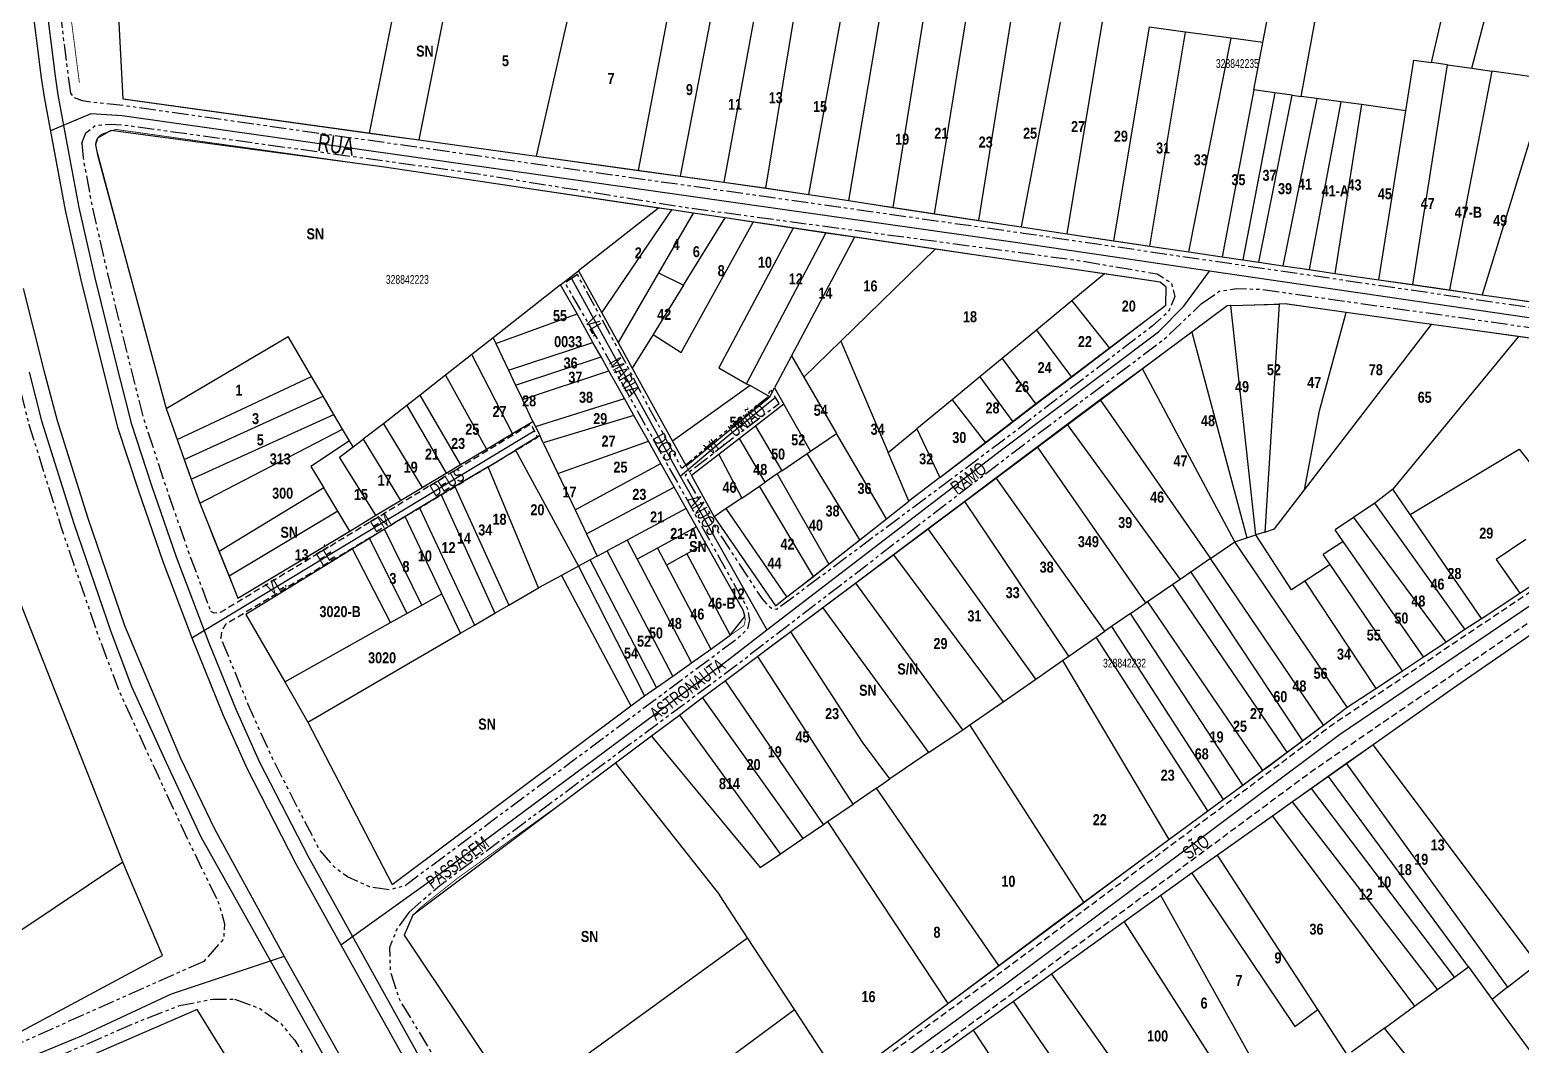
# Model space of a CAD drawing. Extents: x 204381 to 207261, y 4847713 to 4851061.
# Drawn here: x 205221.4 to 205560.9, y 4849772.9 to 4850004 of the extents above; entities that cross this region are included whole.
import ezdxf
from ezdxf.enums import TextEntityAlignment as Align

# ---------------------------------------------------------------- set-up
doc = ezdxf.new("R2010")
doc.units = 0
doc.header["$LTSCALE"] = 1.5
doc.header["$MEASUREMENT"] = 0
doc.linetypes.add('PHANTOMX2', pattern=[5, 2.5, -0.5, 0.5, -0.5, 0.5, -0.5])
doc.linetypes.add('TRACO_15', pattern=[3, 2, -1])
for name, color, linetype in [('CD-MALHA-LOTES', 40, 'CONTINUOUS'), ('CD_TXT_QUADRA', 7, 'CONTINUOUS'), ('HD-VALAS-DRENOS', 170, 'CONTINUOUS'), ('RU-QUADRAS', 210, 'CONTINUOUS'), ('SV-EIXO-ROD-ESTR', 7, 'CONTINUOUS'), ('SV-EIXO-RUA-N-PAV', 6, 'CONTINUOUS'), ('SV-EIXO-RUA-PAV', 20, 'CONTINUOUS'), ('SV-EST-MUNIC-PAV', 1, 'CONTINUOUS'), ('SV-RUA-NAO-PAV-S-GUIA-C-GUIA', 7, 'PHANTOMX2'), ('SV-RUA-PAVIM-S-GUIA-C-GUIA', 7, 'CONTINUOUS'), ('SV-TXT-RUA-N-PAV-S-GUIA-C-GUIA', 7, 'CONTINUOUS'), ('SV-TXT-RUA-PAV-S-GUIA-C-GUIA', 7, 'CONTINUOUS'), ('Th_NmrPort', 7, 'CONTINUOUS')]:
    doc.layers.add(name, color=color, linetype=linetype)
doc.styles.add('ARIAL', font='ARIAL.TTF')
doc.styles.get("Standard").update_dxf_attribs({"font": 'swisscbo.ttf'})

msp = doc.modelspace()

# ---------------------------------------------------------------- linework, layer by layer
at = {"layer": 'CD-MALHA-LOTES', "linetype": 'Continuous'}
for points in [[(205502.15, 4850001.18), (205508.79, 4850036.04)], [(205510.84, 4849988.89), (205519.23, 4850034.3)], [(205540.54, 4849996.6), (205548.15, 4850029.47)], [(205549.74, 4849995.29), (205558.79, 4850029.99)], [(205240.85, 4850020.18), (205242.54, 4849988.34)], [(205306.63, 4850020.27), (205298.66, 4849980.55)], [(205317.9, 4850018.83), (205309.91, 4849978.99)], [(205336.74, 4849975.27), (205345.86, 4850015.27)], [(205398.73, 4849966.54), (205407.64, 4850015.25)], [(205359.99, 4849972.05), (205367.97, 4850013.92)], [(205377.4, 4850012.06), (205369.42, 4849970.74)], [(205407.85, 4849965.16), (205416.1, 4850014.05)], [(205425.76, 4850012.68), (205417.89, 4849963.63)], [(205427.38, 4849962.19), (205435.32, 4850011.33)], [(205386.88, 4850010.18), (205379.36, 4849969.36)], [(205388.98, 4849968.02), (205395.64, 4850008.45)], [(205445.38, 4850010.2), (205437.37, 4849960.67)], [(205456.42, 4850008.13), (205447.08, 4849959.2)], [(205457.54, 4849957.61), (205465.7, 4850006.38)], [(205476.27, 4850004.63), (205468.14, 4849955.99)], [(205484.55, 4850003.52), (205476.27, 4850004.63)], [(205476.4, 4849954.78), (205484.55, 4850003.52)], [(205494.92, 4850002.14), (205484.55, 4850003.52)], [(205485.25, 4849953.47), (205494.92, 4850002.14)], [(205502.15, 4850001.18), (205494.92, 4850002.14)], [(205500.09, 4849990.36), (205502.15, 4850001.18)], [(205534.68, 4849985.63), (205536.53, 4849997.17)], [(205536.24, 4849946.04), (205544.15, 4849996.08)], [(205536.53, 4849997.17), (205540.54, 4849996.6)], [(205544.15, 4849996.08), (205540.54, 4849996.6)], [(205544.15, 4849996.08), (205549.74, 4849995.29)], [(205554.29, 4849994.64), (205544.6, 4849944.83)], [(205549.74, 4849995.29), (205554.29, 4849994.64)], [(205567.16, 4849992.81), (205554.29, 4849994.64)], [(205567.16, 4849992.81), (205552.06, 4849943.75)], [(205242.54, 4849988.34), (205298.66, 4849980.55)], [(205500.09, 4849990.36), (205492.85, 4849952.35)], [(205504.82, 4849989.71), (205497.56, 4849951.66)], [(205504.82, 4849989.71), (205500.09, 4849990.36)], [(205501.2, 4849951.12), (205508.79, 4849989.17)], [(205508.79, 4849989.17), (205504.82, 4849989.71)], [(205514.4, 4849988.4), (205506.64, 4849950.32)], [(205508.79, 4849989.17), (205510.84, 4849988.89)], [(205514.4, 4849988.4), (205510.84, 4849988.89)], [(205519.9, 4849987.65), (205512.65, 4849949.45)], [(205519.9, 4849987.65), (205514.4, 4849988.4)], [(205524.57, 4849987.01), (205519.9, 4849987.65)], [(205524.57, 4849987.01), (205518.49, 4849948.6)], [(205534.68, 4849985.63), (205524.57, 4849987.01)], [(205528.52, 4849947.15), (205534.68, 4849985.63)], [(205298.66, 4849980.55), (205309.91, 4849978.99)], [(205309.91, 4849978.99), (205336.74, 4849975.27)], [(205336.74, 4849975.27), (205359.99, 4849972.05)], [(205359.99, 4849972.05), (205369.42, 4849970.74)], [(205369.42, 4849970.74), (205379.36, 4849969.36)], [(205379.36, 4849969.36), (205388.98, 4849968.02)], [(205388.98, 4849968.02), (205398.73, 4849966.54)], [(205364.52, 4849963.48), (205346.33, 4849949.2)], [(205367.55, 4849963.03), (205364.52, 4849963.48)], [(205398.73, 4849966.54), (205407.85, 4849965.16)], [(205407.85, 4849965.16), (205417.89, 4849963.63)], [(205417.89, 4849963.63), (205427.38, 4849962.19)], [(205351.6, 4849939.64), (205367.55, 4849963.03)], [(205372.41, 4849962.3), (205364.54, 4849948.75)], [(205372.41, 4849962.3), (205367.55, 4849963.03)], [(205369.66, 4849930.55), (205386.04, 4849960.26)], [(205370.19, 4849945.89), (205379.66, 4849961.22)], [(205379.66, 4849961.22), (205372.41, 4849962.3)], [(205386.04, 4849960.26), (205379.66, 4849961.22)], [(205395.18, 4849958.9), (205386.04, 4849960.26)], [(205427.38, 4849962.19), (205437.37, 4849960.67)], [(205437.37, 4849960.67), (205447.08, 4849959.2)], [(205395.18, 4849958.9), (205378.27, 4849927.11)], [(205384.58, 4849923.49), (205402.64, 4849957.78)], [(205409.16, 4849956.83), (205394.8, 4849929.81)], [(205409.16, 4849956.83), (205402.64, 4849957.78)], [(205427.52, 4849954.13), (205409.16, 4849956.83)], [(205447.08, 4849959.2), (205457.54, 4849957.61)], [(205457.54, 4849957.61), (205468.14, 4849955.99)], [(205427.52, 4849954.13), (205406.03, 4849933.18)], [(205466.08, 4849948.47), (205427.52, 4849954.13)], [(205468.14, 4849955.99), (205468.63, 4849955.92)], [(205468.63, 4849955.92), (205476.4, 4849954.78)], [(205476.4, 4849954.78), (205485.25, 4849953.47)], [(205485.25, 4849953.47), (205492.85, 4849952.35)], [(205492.85, 4849952.35), (205497.56, 4849951.66)], [(205497.56, 4849951.66), (205501.2, 4849951.12)], [(205501.2, 4849951.12), (205506.64, 4849950.32)], [(205342.24, 4849945.99), (205346.33, 4849949.2)], [(205346.33, 4849949.2), (205351.6, 4849939.64)], [(205364.54, 4849948.75), (205355.33, 4849932.89)], [(205364.54, 4849948.75), (205370.19, 4849945.89)], [(205466.08, 4849948.47), (205458.65, 4849942.33)], [(205478.72, 4849946.61), (205466.08, 4849948.47)], [(205512.65, 4849949.45), (205518.49, 4849948.6)], [(205518.49, 4849948.6), (205528.52, 4849947.15)], [(205528.52, 4849947.15), (205536.24, 4849946.04)], [(205342.24, 4849945.99), (205326.87, 4849933.93)], [(205345.96, 4849939.36), (205342.24, 4849945.99)], [(205370.19, 4849945.89), (205363.29, 4849934.72)], [(205536.24, 4849946.04), (205544.6, 4849944.83)], [(205544.6, 4849944.83), (205552.06, 4849943.75)], [(205552.06, 4849943.75), (205564.01, 4849942.02)], [(205351.6, 4849939.64), (205355.33, 4849932.89)], [(205458.65, 4849942.33), (205450.62, 4849935.7)], [(205458.65, 4849942.33), (205467.21, 4849931.6)], [(205494.85, 4849941.25), (205505.81, 4849941.61)], [(205500.54, 4849889.07), (205494.85, 4849941.25)], [(205505.81, 4849941.61), (205502.56, 4849889.71)], [(205515, 4849917.31), (205521.07, 4849939.71)], [(205540.49, 4849936.99), (205521.07, 4849939.71)], [(205327.5, 4849932.61), (205345.96, 4849939.36)], [(205349.59, 4849932.89), (205345.96, 4849939.36)], [(205511.6, 4849899.32), (205540.49, 4849936.99)], [(205560.34, 4849934.21), (205540.49, 4849936.99)], [(205252.39, 4849917.83), (205280.2, 4849934.21)], [(205285.53, 4849925.14), (205280.2, 4849934.21)], [(205326.87, 4849933.93), (205322.03, 4849930.13)], [(205326.87, 4849933.93), (205327.5, 4849932.61)], [(205330.39, 4849926.54), (205349.59, 4849932.89)], [(205351.44, 4849929.6), (205349.59, 4849932.89)], [(205355.33, 4849932.89), (205358.55, 4849927.04)], [(205363.29, 4849934.72), (205358.55, 4849927.04)], [(205363.29, 4849934.72), (205369.66, 4849930.55)], [(205406.03, 4849933.18), (205397.62, 4849924.97)], [(205406.03, 4849933.18), (205416.83, 4849907.79)], [(205450.62, 4849935.7), (205442.78, 4849929.22)], [(205450.62, 4849935.7), (205458.52, 4849924.97)], [(205485.93, 4849935.21), (205474.71, 4849926.89)], [(205485.93, 4849935.21), (205498.48, 4849888.42)], [(205560.34, 4849934.21), (205531.76, 4849899.51)], [(205595.29, 4849929.31), (205560.34, 4849934.21)], [(205322.03, 4849930.13), (205316, 4849925.4)], [(205331.27, 4849912.12), (205322.03, 4849930.13)], [(205327.5, 4849932.61), (205330.39, 4849926.54)], [(205331.99, 4849923.17), (205351.44, 4849929.6)], [(205353.23, 4849926.4), (205351.44, 4849929.6)], [(205394.8, 4849929.81), (205390.93, 4849922.54)], [(205394.8, 4849929.81), (205397.62, 4849924.97)], [(205458.52, 4849924.97), (205467.21, 4849931.6)], [(205330.39, 4849926.54), (205331.99, 4849923.17)], [(205333.56, 4849919.89), (205353.23, 4849926.4)], [(205356.75, 4849920.13), (205353.23, 4849926.4)], [(205358.55, 4849927.04), (205367.73, 4849910.41)], [(205378.27, 4849927.11), (205384.58, 4849923.49)], [(205442.78, 4849929.22), (205437.68, 4849925.01)], [(205442.78, 4849929.22), (205450.45, 4849918.82)], [(205474.71, 4849926.89), (205465.12, 4849919.78)], [(205495.75, 4849887.49), (205474.71, 4849926.89)], [(205254.92, 4849910.75), (205285.53, 4849925.14)], [(205288.18, 4849920.64), (205285.53, 4849925.14)], [(205316, 4849925.4), (205310.22, 4849920.86)], [(205316, 4849925.4), (205325.39, 4849908.61)], [(205331.99, 4849923.17), (205333.56, 4849919.89)], [(205385.36, 4849923.05), (205367.73, 4849910.41)], [(205384.58, 4849923.49), (205385.36, 4849923.05)], [(205389.84, 4849920.48), (205385.36, 4849923.05)], [(205397.62, 4849924.97), (205405.08, 4849912.15)], [(205437.68, 4849925.01), (205431.36, 4849919.79)], [(205437.68, 4849925.01), (205445.19, 4849914.81)], [(205450.45, 4849918.82), (205458.52, 4849924.97)], [(205256.55, 4849906.21), (205288.18, 4849920.64)], [(205290.62, 4849916.48), (205288.18, 4849920.64)], [(205310.22, 4849920.86), (205307.2, 4849918.49)], [(205319.45, 4849905.06), (205310.22, 4849920.86)], [(205335.93, 4849914.91), (205333.56, 4849919.89)], [(205336.5, 4849913.72), (205356.75, 4849920.13)], [(205358.92, 4849916.25), (205356.75, 4849920.13)], [(205370.84, 4849904.77), (205389.84, 4849920.48)], [(205389.84, 4849920.48), (205390.93, 4849922.54)], [(205390.93, 4849922.54), (205393.06, 4849918.81)], [(205431.36, 4849919.79), (205423.37, 4849913.19)], [(205431.36, 4849919.79), (205438.95, 4849910.05)], [(205465.12, 4849919.78), (205457.59, 4849914.18)], [(205465.12, 4849919.78), (205490.22, 4849883.69)], [(205252.39, 4849917.83), (205254.92, 4849910.75)], [(205258.14, 4849901.76), (205290.62, 4849916.48)], [(205292.58, 4849913.15), (205290.62, 4849916.48)], [(205307.2, 4849918.49), (205316.19, 4849903.1)], [(205358.92, 4849916.25), (205338.24, 4849910.06)], [(205362.22, 4849910.38), (205358.92, 4849916.25)], [(205393.06, 4849918.81), (205386.59, 4849913.82)], [(205399.16, 4849908.12), (205393.06, 4849918.81)], [(205445.19, 4849914.81), (205450.45, 4849918.82)], [(205511.6, 4849899.32), (205515, 4849917.31)], [(205260.11, 4849896.26), (205292.58, 4849913.15)], [(205294.14, 4849910.51), (205292.58, 4849913.15)], [(205301.89, 4849914.36), (205297.27, 4849910.85)], [(205301.89, 4849914.36), (205310.71, 4849899.83)], [(205331.27, 4849912.12), (205335.93, 4849914.91)], [(205335.93, 4849914.91), (205336.5, 4849913.72)], [(205336.5, 4849913.72), (205337.48, 4849911.66)], [(205386.59, 4849913.82), (205382.98, 4849911.04)], [(205386.59, 4849913.82), (205392.62, 4849903.67)], [(205416.83, 4849907.79), (205423.37, 4849913.19)], [(205423.37, 4849913.19), (205428.54, 4849902.1)], [(205438.95, 4849910.05), (205445.19, 4849914.81)], [(205457.59, 4849914.18), (205483.29, 4849878.93)], [(205254.92, 4849910.75), (205256.55, 4849906.21)], [(205294.14, 4849910.51), (205285.39, 4849904.62)], [(205291.88, 4849906.75), (205294.96, 4849909.1)], [(205294.96, 4849909.1), (205294.14, 4849910.51)], [(205294.96, 4849909.1), (205297.27, 4849910.85)], [(205297.27, 4849910.85), (205305.76, 4849896.86)], [(205325.39, 4849908.61), (205331.27, 4849912.12)], [(205337.48, 4849911.66), (205331.98, 4849908.35)], [(205338.24, 4849910.06), (205337.48, 4849911.66)], [(205338.24, 4849910.06), (205341.6, 4849903.02)], [(205341.6, 4849903.02), (205362.22, 4849910.38)], [(205365.05, 4849905.32), (205362.22, 4849910.38)], [(205367.73, 4849910.41), (205370.84, 4849904.77)], [(205382.98, 4849911.04), (205378.24, 4849907.38)], [(205388.78, 4849901.07), (205382.98, 4849911.04)], [(205399.16, 4849908.12), (205405.08, 4849912.15)], [(205416.4, 4849892.72), (205405.08, 4849912.15)], [(205428.54, 4849902.1), (205438.95, 4849910.05)], [(205450.79, 4849909.09), (205441.43, 4849902.07)], [(205475.48, 4849873.57), (205450.79, 4849909.09)], [(205256.55, 4849906.21), (205258.14, 4849901.76)], [(205300.17, 4849893.52), (205291.88, 4849906.75)], [(205319.45, 4849905.06), (205325.39, 4849908.61)], [(205325.71, 4849904.59), (205331.98, 4849908.35)], [(205331.98, 4849908.35), (205346.33, 4849881.94)], [(205378.24, 4849907.38), (205372.03, 4849902.6)], [(205378.24, 4849907.38), (205383.48, 4849897.46)], [(205392.62, 4849903.67), (205398.33, 4849907.56)], [(205398.33, 4849907.56), (205399.16, 4849908.12)], [(205410.36, 4849887.97), (205398.33, 4849907.56)], [(205421.53, 4849896.76), (205416.83, 4849907.79)], [(205535.68, 4849893.73), (205560.46, 4849908.61)], [(205560.46, 4849908.61), (205571.62, 4849894.45)], [(205285.39, 4849904.62), (205288.31, 4849899.76)], [(205310.71, 4849899.83), (205316.19, 4849903.1)], [(205316.19, 4849903.1), (205319.45, 4849905.06)], [(205325.71, 4849904.59), (205318.17, 4849900.07)], [(205337.2, 4849877.03), (205325.71, 4849904.59)], [(205341.6, 4849903.02), (205345.54, 4849894.75)], [(205345.54, 4849894.75), (205365.05, 4849905.32)], [(205368.09, 4849899.9), (205365.05, 4849905.32)], [(205372.03, 4849902.6), (205377.22, 4849893.2)], [(205391.56, 4849902.95), (205388.78, 4849901.07)], [(205392.62, 4849903.67), (205391.56, 4849902.95)], [(205391.56, 4849902.95), (205403.27, 4849882.39)], [(205258.14, 4849901.76), (205260.11, 4849896.26)], [(205288.31, 4849899.76), (205264.47, 4849885.31)], [(205291.49, 4849894.45), (205288.31, 4849899.76)], [(205305.76, 4849896.86), (205310.71, 4849899.83)], [(205318.17, 4849900.07), (205315.02, 4849898.17)], [(205318.17, 4849900.07), (205330.46, 4849873.1)], [(205348.15, 4849889.27), (205368.09, 4849899.9)], [(205370.79, 4849895.09), (205368.09, 4849899.9)], [(205383.48, 4849897.46), (205387.49, 4849900.19)], [(205387.49, 4849900.19), (205388.78, 4849901.07)], [(205399.83, 4849879.63), (205387.49, 4849900.19)], [(205428.54, 4849902.1), (205421.53, 4849896.76)], [(205441.43, 4849902.07), (205434.25, 4849896.69)], [(205466.14, 4849867.15), (205441.43, 4849902.07)], [(205504.78, 4849890.42), (205511.6, 4849899.32)], [(205531.76, 4849899.51), (205527.59, 4849896.32)], [(205535.68, 4849893.73), (205531.76, 4849899.51)], [(205260.11, 4849896.26), (205264.47, 4849885.31)], [(205300.17, 4849893.52), (205305.76, 4849896.86)], [(205315.02, 4849898.17), (205310.06, 4849895.2)], [(205315.02, 4849898.17), (205327.28, 4849871.24)], [(205383.48, 4849897.46), (205379.96, 4849895.06)], [(205416.4, 4849892.72), (205421.53, 4849896.76)], [(205434.25, 4849896.69), (205425.89, 4849890.42)], [(205457.97, 4849861.49), (205434.25, 4849896.69)], [(205527.59, 4849896.32), (205522.77, 4849893.05)], [(205548.15, 4849867.57), (205527.59, 4849896.32)], [(205291.49, 4849894.45), (205266.73, 4849879.64)], [(205294.2, 4849889.94), (205291.49, 4849894.45)], [(205294.2, 4849889.94), (205300.17, 4849893.52)], [(205310.06, 4849895.2), (205306.86, 4849893.28)], [(205315.2, 4849875.66), (205306.86, 4849893.28)], [(205310.06, 4849895.2), (205322.63, 4849868.53)], [(205345.54, 4849894.75), (205348.15, 4849889.27)], [(205370.79, 4849895.09), (205357.35, 4849887.86)], [(205373.14, 4849890.91), (205370.79, 4849895.09)], [(205379.96, 4849895.06), (205377.22, 4849893.2)], [(205377.22, 4849893.2), (205391.18, 4849872.95)], [(205393.74, 4849874.94), (205379.96, 4849895.06)], [(205410.36, 4849887.97), (205416.4, 4849892.72)], [(205522.77, 4849893.05), (205518.56, 4849890.19)], [(205522.77, 4849893.05), (205543.78, 4849864.68)], [(205551.9, 4849870.05), (205535.68, 4849893.73)], [(205302.12, 4849890.39), (205298.69, 4849888.28)], [(205310.63, 4849873.1), (205302.12, 4849890.39)], [(205348.15, 4849889.27), (205350.56, 4849884.21)], [(205373.14, 4849890.91), (205364.3, 4849886.07)], [(205375.25, 4849887.15), (205373.14, 4849890.91)], [(205425.89, 4849890.42), (205418.01, 4849884.51)], [(205450.43, 4849856.25), (205425.89, 4849890.42)], [(205498.48, 4849888.42), (205500.54, 4849889.07)], [(205502.56, 4849889.71), (205500.54, 4849889.07)], [(205508.66, 4849876.56), (205500.54, 4849889.07)], [(205502.56, 4849889.71), (205504.78, 4849890.42)], [(205520.41, 4849887.54), (205518.56, 4849890.19)], [(205264.47, 4849885.31), (205266.73, 4849879.64)], [(205294.82, 4849885.89), (205270.57, 4849870.96)], [(205298.69, 4849888.28), (205294.82, 4849885.89)], [(205303.51, 4849869.11), (205294.82, 4849885.89)], [(205298.69, 4849888.28), (205307.21, 4849871.19)], [(205350.56, 4849884.21), (205352.81, 4849885.42)], [(205357.35, 4849887.86), (205352.81, 4849885.42)], [(205367.75, 4849856.91), (205352.81, 4849885.42)], [(205357.35, 4849887.86), (205359.63, 4849883.51)], [(205364.3, 4849886.07), (205359.63, 4849883.51)], [(205364.3, 4849886.07), (205366.33, 4849882.2)], [(205375.25, 4849887.15), (205370.99, 4849884.79)], [(205403.27, 4849882.39), (205410.36, 4849887.97)], [(205490.22, 4849883.69), (205495.75, 4849887.49)], [(205495.75, 4849887.49), (205498.48, 4849888.42)], [(205521.33, 4849849.82), (205495.75, 4849887.49)], [(205520.41, 4849887.54), (205515.89, 4849884.57)], [(205538.74, 4849861.34), (205520.41, 4849887.54)], [(205346.33, 4849881.94), (205342.41, 4849879.83)], [(205348.99, 4849883.37), (205346.33, 4849881.94)], [(205346.33, 4849881.94), (205361.36, 4849852.39)], [(205350.56, 4849884.21), (205348.99, 4849883.37)], [(205364.06, 4849854.3), (205348.99, 4849883.37)], [(205359.63, 4849883.51), (205372, 4849859.92)], [(205370.99, 4849884.79), (205366.33, 4849882.2)], [(205366.33, 4849882.2), (205376.4, 4849863.04)], [(205370.99, 4849884.79), (205380.87, 4849866.21)], [(205399.83, 4849879.63), (205403.27, 4849882.39)], [(205418.01, 4849884.51), (205409.42, 4849878.07)], [(205418.01, 4849884.51), (205443, 4849851.08)], [(205490.22, 4849883.69), (205485.72, 4849880.6)], [(205515.91, 4849845.77), (205490.22, 4849883.69)], [(205517.44, 4849882.3), (205511.67, 4849878.53)], [(205517.44, 4849882.3), (205515.89, 4849884.57)], [(205533.91, 4849858.15), (205517.44, 4849882.3)], [(205342.41, 4849879.83), (205337.2, 4849877.03)], [(205342.41, 4849879.83), (205358.23, 4849850.17)], [(205393.74, 4849874.94), (205399.83, 4849879.63)], [(205483.29, 4849878.93), (205481.62, 4849877.79)], [(205485.72, 4849880.6), (205483.29, 4849878.93)], [(205485.72, 4849880.6), (205511.16, 4849842.21)], [(205511.67, 4849878.53), (205508.66, 4849876.56)], [(205511.67, 4849878.53), (205527.83, 4849854.12)], [(205560.63, 4849875.83), (205567.61, 4849880.44)], [(205310.63, 4849873.1), (205315.2, 4849875.66)], [(205319.45, 4849866.68), (205315.2, 4849875.66)], [(205330.46, 4849873.1), (205337.2, 4849877.03)], [(205409.42, 4849878.07), (205401.97, 4849872.48)], [(205433.79, 4849844.72), (205409.42, 4849878.07)], [(205481.62, 4849877.79), (205475.85, 4849873.82)], [(205507.69, 4849839.61), (205481.62, 4849877.79)], [(205552.26, 4849870.29), (205560.63, 4849875.83)], [(205307.21, 4849871.19), (205310.63, 4849873.1)], [(205327.28, 4849871.24), (205330.46, 4849873.1)], [(205391.18, 4849872.95), (205393.74, 4849874.94)], [(205401.97, 4849872.48), (205394.67, 4849867)], [(205401.97, 4849872.48), (205426.02, 4849839.49)], [(205471.98, 4849871.17), (205475.48, 4849873.57)], [(205475.85, 4849873.82), (205475.48, 4849873.57)], [(205475.85, 4849873.82), (205502.06, 4849835.41)], [(205270.57, 4849870.96), (205279.4, 4849855.62)], [(205279.4, 4849855.62), (205303.51, 4849869.11)], [(205303.51, 4849869.11), (205307.21, 4849871.19)], [(205319.45, 4849866.68), (205322.63, 4849868.53)], [(205322.63, 4849868.53), (205327.28, 4849871.24)], [(205471.98, 4849871.17), (205467.67, 4849868.21)], [(205497.55, 4849832.08), (205471.98, 4849871.17)], [(205548.15, 4849867.57), (205551.9, 4849870.05)], [(205551.9, 4849870.05), (205552.26, 4849870.29)], [(205284.7, 4849846.41), (205319.45, 4849866.68)], [(205376.4, 4849863.04), (205380.87, 4849866.21)], [(205411, 4849841.91), (205394.67, 4849867)], [(205457.97, 4849861.49), (205464.19, 4849865.82)], [(205464.19, 4849865.82), (205466.14, 4849867.15)], [(205489.59, 4849826.22), (205464.19, 4849865.82)], [(205467.67, 4849868.21), (205466.14, 4849867.15)], [(205467.67, 4849868.21), (205493.11, 4849828.81)], [(205543.78, 4849864.68), (205548.15, 4849867.57)], [(205372, 4849859.92), (205376.4, 4849863.04)], [(205456.49, 4849860.47), (205457.97, 4849861.49)], [(205538.74, 4849861.34), (205543.78, 4849864.68)], [(205367.75, 4849856.91), (205372, 4849859.92)], [(205387.12, 4849861.35), (205379.79, 4849855.86)], [(205408.81, 4849827.77), (205387.12, 4849861.35)], [(205450.43, 4849856.25), (205456.49, 4849860.47)], [(205456.49, 4849860.47), (205480.75, 4849819.7)], [(205527.83, 4849854.12), (205533.91, 4849858.15)], [(205533.91, 4849858.15), (205538.74, 4849861.34)], [(205279.4, 4849855.62), (205284.7, 4849846.41)], [(205364.06, 4849854.3), (205367.75, 4849856.91)], [(205379.79, 4849855.86), (205374.56, 4849851.95)], [(205402.07, 4849823.17), (205379.79, 4849855.86)], [(205443, 4849851.08), (205450.43, 4849856.25)], [(205358.23, 4849850.17), (205361.36, 4849852.39)], [(205361.36, 4849852.39), (205364.06, 4849854.3)], [(205374.56, 4849851.95), (205369.36, 4849848.06)], [(205374.56, 4849851.95), (205397.41, 4849819.98)], [(205521.33, 4849849.82), (205527.83, 4849854.12)], [(205303.85, 4849809.51), (205358.23, 4849850.17)], [(205369.36, 4849848.06), (205362.93, 4849843.25)], [(205392.27, 4849816.46), (205369.36, 4849848.06)], [(205435.42, 4849845.82), (205443, 4849851.08)], [(205515.91, 4849845.77), (205521.33, 4849849.82)], [(205284.7, 4849846.41), (205303.85, 4849809.51)], [(205426.02, 4849839.49), (205433.79, 4849844.72)], [(205433.79, 4849844.72), (205435.42, 4849845.82)], [(205461.4, 4849805.45), (205435.42, 4849845.82)], [(205511.16, 4849842.21), (205515.91, 4849845.77)], [(205362.93, 4849843.25), (205354.73, 4849837.12)], [(205362.93, 4849843.25), (205387.69, 4849813.33)], [(205417.19, 4849833.5), (205411, 4849841.91)], [(205507.69, 4849839.61), (205511.16, 4849842.21)], [(205527.23, 4849841.25), (205521.15, 4849836.95)], [(205564.67, 4849791.43), (205527.23, 4849841.25)], [(205426.02, 4849839.49), (205417.19, 4849833.5)], [(205503.26, 4849836.29), (205507.69, 4849839.61)], [(205354.73, 4849837.12), (205378.43, 4849807.09)], [(205497.55, 4849832.08), (205502.06, 4849835.41)], [(205502.06, 4849835.41), (205503.26, 4849836.29)], [(205521.15, 4849836.95), (205517.05, 4849834.05)], [(205521.15, 4849836.95), (205557.85, 4849786.07)], [(205414.13, 4849831.42), (205408.81, 4849827.77)], [(205414.13, 4849831.42), (205417.19, 4849833.5)], [(205442.04, 4849791.06), (205414.13, 4849831.42)], [(205493.11, 4849828.81), (205497.55, 4849832.08)], [(205513.18, 4849831.31), (205508.89, 4849828.27)], [(205517.05, 4849834.05), (205513.18, 4849831.31)], [(205545.77, 4849788.41), (205513.18, 4849831.31)], [(205548.92, 4849790.71), (205517.05, 4849834.05)], [(205403.02, 4849823.82), (205408.81, 4849827.77)], [(205489.59, 4849826.22), (205493.11, 4849828.81)], [(205508.89, 4849828.27), (205504.3, 4849825.03)], [(205541.88, 4849785.58), (205508.89, 4849828.27)], [(205480.75, 4849819.7), (205489.59, 4849826.22)], [(205504.3, 4849825.03), (205491.82, 4849816.19)], [(205504.3, 4849825.03), (205536.65, 4849781.76)], [(205397.41, 4849819.98), (205402.07, 4849823.17)], [(205402.07, 4849823.17), (205403.02, 4849823.82)], [(205403.02, 4849823.82), (205430.42, 4849782.39)], [(205392.27, 4849816.46), (205397.41, 4849819.98)], [(205461.4, 4849805.45), (205480.75, 4849819.7)], [(205387.69, 4849813.33), (205392.27, 4849816.46)], [(205491.82, 4849816.19), (205485.97, 4849812.06)], [(205514.68, 4849781.01), (205491.82, 4849816.19)], [(205485.97, 4849812.06), (205509.42, 4849777.17)], [(205384.79, 4849797.35), (205378.43, 4849807.09)], [(205478.89, 4849806.98), (205470.52, 4849800.97)], [(205506.92, 4849756.68), (205478.89, 4849806.98)], [(205470.52, 4849800.97), (205453.97, 4849789.08)], [(205470.52, 4849800.97), (205501.48, 4849752.58)], [(205306.59, 4849797.93), (205332.42, 4849759.35)], [(205332.42, 4849759.35), (205384.79, 4849797.35)], [(205395.46, 4849781.01), (205384.79, 4849797.35)], [(205430.42, 4849782.39), (205442.04, 4849791.06)], [(205545.77, 4849788.41), (205548.92, 4849790.71)], [(205548.92, 4849790.71), (205554.35, 4849783.32)], [(205557.85, 4849786.07), (205564.67, 4849791.43)], [(205453.97, 4849789.08), (205445.36, 4849782.88)], [(205453.97, 4849789.08), (205488.58, 4849740.13)], [(205541.88, 4849785.58), (205545.77, 4849788.41)], [(205536.65, 4849781.76), (205541.88, 4849785.58)], [(205557.85, 4849786.07), (205554.35, 4849783.32)], [(205343.6, 4849742.64), (205395.46, 4849781.01)], [(205406.31, 4849764.39), (205395.46, 4849781.01)], [(205406.31, 4849764.39), (205430.42, 4849782.39)], [(205445.36, 4849782.88), (205436.21, 4849776.31)], [(205480.01, 4849732.16), (205445.36, 4849782.88)], [(205509.42, 4849777.17), (205514.68, 4849781.01)], [(205521.41, 4849770.66), (205514.68, 4849781.01)], [(205529.83, 4849776.8), (205536.65, 4849781.76)], [(205554.35, 4849783.32), (205589.65, 4849735.25)], [(205529.83, 4849776.8), (205522.32, 4849771.32)], [(205572.97, 4849722.77), (205529.83, 4849776.8)], [(205436.21, 4849776.31), (205428.32, 4849770.64)], [(205470.24, 4849724.73), (205436.21, 4849776.31)]]:
    msp.add_lwpolyline(points, dxfattribs=at)
at = {"layer": 'CD-MALHA-LOTES', "linetype": 'Continuous', "flags": 128}
for points in [[(205364.52, 4849963.48), (205302.09, 4849972.81), (205239.78, 4849981.14), (205236.78, 4849979.4), (205236.32, 4849977.89), (205236.78, 4849975.57), (205252.39, 4849917.83)], [(205402.64, 4849957.78), (205402.19, 4849957.85), (205395.18, 4849958.9)], [(205506.64, 4849950.32), (205507.25, 4849950.23), (205512.65, 4849949.45)], [(205467.21, 4849931.6), (205480, 4849941.36), (205480.08, 4849945.44), (205478.72, 4849946.61)], [(205494.85, 4849941.25), (205494.02, 4849941.22), (205485.93, 4849935.21)], [(205521.07, 4849939.71), (205507.19, 4849941.66), (205505.81, 4849941.61)], [(205307.2, 4849918.49), (205303.66, 4849915.71), (205301.89, 4849914.36)], [(205457.59, 4849914.18), (205456.68, 4849913.51), (205450.79, 4849909.09)], [(205306.86, 4849893.28), (205304.55, 4849891.89), (205302.12, 4849890.39)], [(205266.73, 4849879.64), (205268.7, 4849874.69), (205294.2, 4849889.94)], [(205380.87, 4849866.21), (205384.21, 4849870.51), (205383.87, 4849871.78), (205375.25, 4849887.15)], [(205562, 4849888), (205555.28, 4849883.49), (205560.63, 4849875.83)], [(205570.77, 4849871.52), (205546.27, 4849854.72), (205527.23, 4849841.25)], [(205394.67, 4849867), (205390.28, 4849863.71), (205387.12, 4849861.35)], [(205354.73, 4849837.12), (205344.77, 4849829.67), (205308.57, 4849802.47), (205306.59, 4849797.93)], [(205485.97, 4849812.06), (205484.93, 4849811.32), (205478.89, 4849806.98)], [(205442.04, 4849791.06), (205454.48, 4849800.35), (205461.4, 4849805.45)], [(205278.11, 4849750.85), (205259.46, 4849781.03), (205194.38, 4849752.79)]]:
    msp.add_lwpolyline(points, dxfattribs=at)
at = {"layer": 'CD-MALHA-LOTES'}
for points in [[(205242.53, 4849814.56), (205227.28, 4849853.09), (205217.03, 4849879.15)], [(205242.53, 4849814.56), (205188.22, 4849778.25)], [(205215.26, 4849773.85), (205251.55, 4849793.32), (205242.53, 4849814.56)]]:
    msp.add_lwpolyline(points, dxfattribs=at)
at = {"layer": 'HD-VALAS-DRENOS', "const_width": 0.18, "flags": 128}
msp.add_lwpolyline([(205228.6, 4850023.6), (205232.65, 4849992.01)], dxfattribs=at)
at = {"layer": 'RU-QUADRAS', "color": 6, "linetype": 'Continuous', "const_width": 0.18}
for points in [[(205237.09, 4850079.13), (205480.86, 4850044.45), (205480.29, 4850040.8), (205548.16, 4850029.47), (205548.82, 4850032.33), (205558.79, 4850029.99), (205559.59, 4850033.03), (205637.71, 4850022.68), (205629.5, 4849933.05), (205589.76, 4849938.22, -0.00286), (205389.01, 4849968.02), (205242.54, 4849988.34), (205240.85, 4850020.18), (205237.61, 4850020.57), (205238.52, 4850030.11), (205240.13, 4850029.88)], [(205236.32, 4849977.89, -0.325449), (205238.16, 4849980.44), (205240.94, 4849981.37), (205302.09, 4849972.81), (205478.72, 4849946.61), (205480.08, 4849945.44), (205480, 4849941.36, 0.006781), (205391.18, 4849872.95), (205377.22, 4849893.2), (205346.3, 4849949.18), (205342.25, 4849945.98), (205383.87, 4849871.78, -0.187487), (205383.98, 4849868.41), (205358.12, 4849850.09), (205303.85, 4849809.51), (205284.78, 4849846.27), (205270.57, 4849870.96, -0.006091), (205337.49, 4849911.63), (205335.92, 4849914.9), (205268.7, 4849874.69, -0.017646), (205252.39, 4849917.83)], [(205357.06, 4849719.36), (205484.93, 4849811.32, -0.007406), (205590.79, 4849885.24), (205643.31, 4849923.46), (205796.27, 4849900.23), (205808.76, 4849898.15), (205809.5, 4849896.86), (205809.25, 4849895.52), (205796.27, 4849887.46), (205735.46, 4849841.24, 0.00668), (205587.32, 4849733.53), (205430.37, 4849615.72)], [(205436, 4849607.64), (205796.2, 4849879.49), (205816.51, 4849896.89), (205955.43, 4849875.97), (205908.58, 4849840.66), (205914.56, 4849833.1), (205966.28, 4849874.83), (206022.31, 4849866.88), (206025.59, 4849847.86), (206020.86, 4849848.21), (206008.29, 4849845.33), (205919.02, 4849776.35), (205884.69, 4849821.77), (205796.26, 4849755.93, -0.001207), (205494.51, 4849528.96)], [(205494.51, 4849528.96, 0.001207), (205796.26, 4849755.93), (205884.69, 4849821.77), (205919.02, 4849776.35, 0.002216), (205650.7, 4849571.91), (205529.91, 4849480.36)]]:
    msp.add_lwpolyline(points, format="xyb", close=True, dxfattribs=at)
msp.add_lwpolyline([(205306.59, 4849797.93), (205308.57, 4849802.47), (205310.29, 4849804.2), (205318.65, 4849810.83), (205344.77, 4849829.67), (205494.02, 4849941.22), (205507.19, 4849941.66), (205612.3, 4849926.93), (205617.05, 4849925.2), (205622.24, 4849916.59), (205521.18, 4849849.72), (205388.65, 4849751.21), (205354.37, 4849726.55)], close=True, dxfattribs=at)
for points in [[(205217.03, 4849879.15), (205242.53, 4849814.56), (205251.55, 4849793.32), (205215.26, 4849773.85)], [(205174.23, 4849744.04), (205259.46, 4849781.03), (205309.92, 4849699.38), (205266.41, 4849665.84), (205265.58, 4849667.23), (205164.07, 4849591.43)]]:
    msp.add_lwpolyline(points, dxfattribs=at)
at = {"layer": 'SV-EIXO-ROD-ESTR', "flags": 128}
for points in [[(205219.2, 4850031.28), (205221.61, 4850011.86), (205223.96, 4849993.08), (205224.61, 4849988.7), (205227.36, 4849973.96), (205229.39, 4849962.95), (205233, 4849947.12), (205237.52, 4849928.66), (205241.36, 4849913.62), (205246.03, 4849899.3), (205251.69, 4849882.99), (205258.24, 4849865.65), (205265.34, 4849848.16), (205270.8, 4849835.95), (205281.89, 4849814.36), (205292.22, 4849795.77), (205309.32, 4849765.02)], [(205219.89, 4849945.17), (205224.53, 4849926.5), (205227.63, 4849915.09), (205234.59, 4849892.85), (205242.91, 4849868.47), (205248.13, 4849856), (205255.67, 4849838.2), (205263.41, 4849822.15), (205279.28, 4849793.07), (205300.65, 4849755.02), (205310.44, 4849740.61), (205316.22, 4849732.1), (205333.27, 4849706.53), (205351.42, 4849681.23), (205382.57, 4849638.58), (205399.59, 4849614.2), (205403.89, 4849605.49), (205459.84, 4849529), (205477.45, 4849505.87), (205548.33, 4849408.88), (205586.65, 4849355.03), (205673.14, 4849237.65)]]:
    msp.add_lwpolyline(points, dxfattribs=at)
at = {"layer": 'SV-EIXO-RUA-N-PAV', "flags": 128}
for points in [[(205796.42, 4849904.71), (205756.39, 4849911.03), (205642.5, 4849928.58), (205627.9, 4849928.84), (205603.6, 4849932.99), (205591.07, 4849934.6), (205589.91, 4849934.75), (205565.33, 4849938.09), (205490.01, 4849949.13), (205447.3, 4849955.39), (205242.37, 4849984.48), (205235.25, 4849984.92), (205226.04, 4849981.03)], [(205292.22, 4849795.77), (205313.38, 4849810.93), (205380.04, 4849860.42), (205389.2, 4849867.45), (205442.59, 4849908.45), (205478.37, 4849935.32), (205484.12, 4849941.16), (205490.01, 4849949.13)], [(205344.71, 4849947.44), (205365.18, 4849910.18), (205369.44, 4849902.43), (205389.2, 4849867.45)], [(205369.44, 4849902.43), (205379.22, 4849910.72), (205391.14, 4849920.39)], [(205279.28, 4849793.07), (205253.56, 4849784.5), (205233.07, 4849774.98), (205222.08, 4849770.43), (205200.64, 4849761.85)]]:
    msp.add_lwpolyline(points, dxfattribs=at)
at = {"layer": 'SV-EIXO-RUA-PAV', "flags": 128}
for points in [[(205643.41, 4850027.26), (205638.3, 4849980.73), (205632.58, 4849928.75), (205624.96, 4849915.53), (205619.88, 4849911.45), (205519.6, 4849843.54), (205443.62, 4849786.79), (205343.76, 4849713.93)], [(205258.24, 4849865.65), (205336.23, 4849912.74)]]:
    msp.add_lwpolyline(points, dxfattribs=at)
at = {"layer": 'SV-EST-MUNIC-PAV', "linetype": 'PHANTOMX2', "flags": 128}
for points in [[(205230.73, 4849989.66), (205230.11, 4849993.92), (205227.76, 4850012.62), (205225.37, 4850031.89), (205224.16, 4850048.73), (205223.07, 4850068.98), (205222.78, 4850082.46), (205223.15, 4850083.09), (205223.79, 4850083.15)], [(205192.7, 4850060.79), (205196.14, 4850055.07), (205198.74, 4850045.88), (205200.8, 4850023), (205203.12, 4850001.17), (205205.35, 4849986.32), (205209.22, 4849964.29), (205213.45, 4849943.91), (205218.35, 4849925.38), (205221.16, 4849914.19), (205228.52, 4849890.72), (205236.98, 4849866.02), (205241.75, 4849853.43), (205249.72, 4849836.02), (205257.63, 4849819.07), (205264.43, 4849805.11), (205265.68, 4849800.51), (205265.5, 4849797.1), (205260.96, 4849791.98)], [(205233.24, 4849978.23), (205233.48, 4849974.93), (205235.47, 4849964.21), (205239.04, 4849948.54), (205243.54, 4849930.17), (205247.32, 4849915.35), (205251.91, 4849901.28), (205257.52, 4849885.1), (205262.53, 4849871.7)], [(205303.2, 4849808.23), (205298.72, 4849808.96), (205293.69, 4849811.23), (205290.71, 4849813.43), (205287.22, 4849817.55), (205276.4, 4849838.64), (205271.04, 4849850.61), (205264.88, 4849865.63)], [(205307.64, 4849803.12), (205305.06, 4849799.57), (205303.26, 4849795.17), (205303.43, 4849789.65), (205305.43, 4849783.43), (205314.67, 4849768.15), (205324.89, 4849750.84), (205344.09, 4849724.23)], [(205267.99, 4849783.35), (205273.6, 4849781.33), (205278.35, 4849777.99), (205281.68, 4849774.04), (205295.09, 4849752.14), (205310.9, 4849728.45), (205319.3, 4849717.06), (205321.24, 4849706.93), (205318.08, 4849700.51)]]:
    msp.add_lwpolyline(points, dxfattribs=at)
at = {"layer": 'SV-EST-MUNIC-PAV', "flags": 128}
for points in [[(205221.16, 4850048.54), (205222.38, 4850031.59), (205224.79, 4850012.25), (205227.14, 4849993.51), (205227.77, 4849989.22), (205230.51, 4849974.55), (205232.53, 4849963.6), (205236.12, 4849947.85), (205240.63, 4849929.44), (205244.44, 4849914.52), (205249.06, 4849900.33), (205254.7, 4849884.08), (205262.1, 4849864.5), (205268.28, 4849849.43), (205273.69, 4849837.34), (205284.71, 4849815.87), (205312.1, 4849766.61)], [(205221.25, 4849926.13), (205224.05, 4849915), (205231.37, 4849891.66), (205239.8, 4849867.04), (205244.52, 4849854.59), (205252.44, 4849837.28), (205260.34, 4849820.36), (205297.62, 4849753.76), (205313.35, 4849730.18), (205338.29, 4849692.11), (205348.29, 4849679.22), (205379.64, 4849636.5), (205396.5, 4849613), (205399.19, 4849603.55), (205457.33, 4849526.42), (205474.42, 4849503.22), (205544.92, 4849407.78)]]:
    msp.add_lwpolyline(points, dxfattribs=at)
at = {"layer": 'SV-RUA-NAO-PAV-S-GUIA-C-GUIA', "flags": 128}
for points in [[(205630.38, 4849934.14), (205629.76, 4849932.65), (205628.9, 4849932.04), (205627.54, 4849931.97), (205592.34, 4849936.8), (205596.05, 4849972.8), (205594.07, 4849972.98), (205590.22, 4849937.05), (205565.66, 4849940.39), (205447.64, 4849957.69), (205242.65, 4849986.79), (205235.46, 4849987.56), (205233.36, 4849987.88), (205231.44, 4849988.6), (205230.73, 4849989.66)], [(205233.24, 4849978.23), (205234.1, 4849980.58), (205236.33, 4849982.31), (205239.92, 4849982.6), (205243.01, 4849982.36), (205321.81, 4849971.52), (205371.23, 4849963.54), (205460.04, 4849951.56), (205478.06, 4849948.49), (205481.3, 4849946.41), (205482.07, 4849943.3), (205480.64, 4849939.85), (205476.97, 4849936.63), (205441.84, 4849909.69), (205391.38, 4849872.07), (205390.27, 4849872.28), (205389.15, 4849873.34), (205388.1, 4849874.57), (205376.19, 4849892.79), (205370.62, 4849902.72), (205380.64, 4849910.47), (205387.81, 4849915.9), (205391.99, 4849918.95), (205390.02, 4849922.3), (205389.24, 4849920.26), (205387.21, 4849918.65), (205378.85, 4849911.84), (205369.83, 4849904.19), (205366.3, 4849910.77), (205361.82, 4849919.07), (205356.55, 4849929.16), (205346.04, 4849948.37), (205343.19, 4849946.39), (205350.83, 4849933.21), (205384.73, 4849872.41), (205385.22, 4849869.62), (205384.73, 4849867.64), (205382.69, 4849865.6), (205306.81, 4849809.2), (205303.2, 4849808.23)], [(205488.11, 4849941.64), (205492.18, 4849944.56), (205496.19, 4849945.13), (205501.79, 4849944.97), (205551.93, 4849937.86), (205602.48, 4849930.54), (205609.49, 4849929.15), (205615.31, 4849927.67), (205619.94, 4849925.32)], [(205307.64, 4849803.12), (205314.71, 4849809.28), (205381.32, 4849858.73), (205443.87, 4849906.77), (205479.74, 4849933.7), (205488.11, 4849941.64)], [(205260.96, 4849791.98), (205199.53, 4849764.63), (205179.92, 4849756.89), (205138.13, 4849746.14)], [(205199.77, 4849758.6), (205217.8, 4849765.97), (205246, 4849778.24), (205255.48, 4849781.91), (205263.04, 4849783.39), (205267.99, 4849783.35)]]:
    msp.add_lwpolyline(points, dxfattribs=at)
at = {"layer": 'SV-RUA-PAVIM-S-GUIA-C-GUIA', "linetype": 'TRACO_15', "ltscale": 0.5, "flags": 128}
for points in [[(205619.94, 4849925.32), (205621.82, 4849922.7), (205622.84, 4849919.33), (205622.37, 4849916.93), (205618.79, 4849913.46), (205517.98, 4849845.83), (205441.96, 4849789.05), (205353.12, 4849724.23), (205350.91, 4849723.23), (205347.43, 4849722.87), (205344.09, 4849724.23)], [(205354.15, 4849709.95), (205354.12, 4849713.95), (205354.76, 4849717.04), (205356.33, 4849719.98), (205359.51, 4849722.7), (205434.2, 4849776.69), (205513.34, 4849835.35), (205591.48, 4849888.89), (205617.46, 4849906.71), (205632.06, 4849918.34), (205635.52, 4849920.81), (205638.49, 4849922.79)], [(205262.53, 4849871.7), (205263.27, 4849871.32), (205264.75, 4849871.45), (205298.77, 4849891.98), (205335.42, 4849914.31), (205336.99, 4849911.24), (205314.08, 4849897.52), (205265.9, 4849868.68), (205265, 4849867.12), (205264.88, 4849865.63)]]:
    msp.add_lwpolyline(points, dxfattribs=at)

# ---------------------------------------------------------------- texts
at = {"layer": 'CD_TXT_QUADRA', "color": 7, "linetype": 'Continuous', "style": 'ARIAL', "width": 0.7}
for s, p in [('328842235', (205496.33, 4849996.37)), ('328842223', (205307.33, 4849947.22)), ('328842232', (205470.63, 4849859.88))]:
    msp.add_text(s, height=2, dxfattribs=at).set_placement(p, align=Align.MIDDLE)
at = {"layer": 'SV-TXT-RUA-N-PAV-S-GUIA-C-GUIA', "style": 'ARIAL', "width": 0.7}
for s, height, rotation, p in [('RUA', 4, 352, (205286.71, 4849976.52)), ('VL.        MARIA             DOS            ANJOS', 3, 300, (205347.67, 4849937.76)), ('VL.   UNIÃO', 3, 37, (205376.41, 4849907.03)), ('RAMO', 3, 37, (205432.48, 4849898.19)), ('PASSAGEM                                                          ASTRONAUTA', 3, 37, (205313.06, 4849808.33))]:
    msp.add_text(s, height=height, rotation=rotation, dxfattribs=at).set_placement(p)
at = {"layer": 'SV-TXT-RUA-PAV-S-GUIA-C-GUIA', "style": 'ARIAL', "width": 0.7}
for s, rotation, p in [('VL.           FÉ             EM              DEUS', 31, (205276.33, 4849875.21)), ('SÃO', 35, (205485.2, 4849815.03))]:
    msp.add_text(s, height=3, rotation=rotation, dxfattribs=at).set_placement(p)
at = {"layer": 'Th_NmrPort', "color": 1}
for s, p in [('SN', (205309.34, 4849999.2)), ('5', (205328.87, 4849997.01)), ('7', (205352.93, 4849992.97)), ('9', (205370.77, 4849990.44)), ('11', (205380.36, 4849987.08)), ('13', (205389.62, 4849988.59)), ('15', (205399.71, 4849986.57)), ('19', (205418.4, 4849979.16)), ('21', (205427.32, 4849980.51)), ('25', (205447.53, 4849980.51)), ('27', (205458.46, 4849982.02)), ('29', (205468.22, 4849979.83)), ('23', (205437.42, 4849978.49)), ('31', (205477.82, 4849977.14)), ('33', (205486.4, 4849974.45)), ('35', (205494.98, 4849969.91)), ('37', (205502.05, 4849970.92)), ('41', (205510.13, 4849968.9)), ('39', (205505.58, 4849967.89)), ('41-A', (205515.51, 4849967.39)), ('43', (205521.41, 4849968.73)), ('45', (205528.31, 4849966.71)), ('47', (205538.06, 4849964.52)), ('47-B', (205545.81, 4849962.5)), ('49', (205554.56, 4849960.65)), ('SN', (205284.38, 4849957.59)), ('2', (205359.11, 4849953.27)), ('4', (205367.74, 4849955.16)), ('6', (205372.33, 4849953.54)), ('8', (205377.99, 4849949.23)), ('10', (205387.16, 4849951.12)), ('12', (205394.18, 4849947.34)), ('16', (205411.19, 4849945.74)), ('14', (205400.92, 4849944.11)), ('55', (205340.49, 4849938.99)), ('42', (205364.23, 4849939.26)), ('18', (205433.85, 4849938.73)), ('20', (205470.01, 4849941.16)), ('0033', (205340.76, 4849933.06)), ('22', (205460.02, 4849933.07)), ('36', (205342.92, 4849928.21)), ('37', (205344, 4849924.97)), ('24', (205450.85, 4849927.14)), ('52', (205503.05, 4849926.67)), ('78', (205526.26, 4849926.67)), ('1', (205268.19, 4849922.01)), ('26', (205445.72, 4849922.83)), ('49', (205495.79, 4849922.81)), ('47', (205512.24, 4849923.77)), ('28', (205333.47, 4849919.58)), ('38', (205346.42, 4849920.39)), ('28', (205438.98, 4849917.97)), ('65', (205537.38, 4849920.39)), ('3', (205271.97, 4849915.54)), ('27', (205326.73, 4849917.16)), ('29', (205349.66, 4849915.54)), ('56', (205380.7, 4849914.74)), ('54', (205399.86, 4849917.43)), ('48', (205488.05, 4849915.07)), ('25', (205320.53, 4849913.11)), ('34', (205412.81, 4849913.12)), ('30', (205431.42, 4849911.24)), ('5', (205273.05, 4849910.69)), ('23', (205317.29, 4849909.88)), ('27', (205351.55, 4849910.42)), ('52', (205394.73, 4849910.7)), ('313', (205276.01, 4849906.37)), ('19', (205306.5, 4849904.49)), ('21', (205311.35, 4849907.45)), ('25', (205354.25, 4849904.49)), ('50', (205390.15, 4849907.46)), ('32', (205423.87, 4849906.38)), ('47', (205481.77, 4849905.89)), ('17', (205300.56, 4849901.52)), ('48', (205386.1, 4849903.96)), ('300', (205276.55, 4849898.56)), ('15', (205295.17, 4849898.29)), ('17', (205342.65, 4849898.83)), ('23', (205358.56, 4849898.29)), ('46', (205379.09, 4849899.91)), ('36', (205409.84, 4849899.64)), ('46', (205476.45, 4849897.68)), ('20', (205335.36, 4849894.78)), ('38', (205402.56, 4849894.52)), ('18', (205326.73, 4849892.63)), ('21', (205362.6, 4849893.16)), ('40', (205398.78, 4849891.29)), ('39', (205469.19, 4849891.88)), ('SN', (205278.44, 4849889.66)), ('14', (205318.63, 4849888.31)), ('34', (205323.48, 4849890.2)), ('21-A', (205367.19, 4849889.39)), ('349', (205460.01, 4849887.53)), ('29', (205551.41, 4849889.46)), ('13', (205281.68, 4849884.54)), ('10', (205309.73, 4849884.27)), ('12', (205315.12, 4849886.16)), ('SN', (205371.5, 4849886.42)), ('42', (205392.3, 4849886.98)), ('8', (205306.22, 4849881.84)), ('44', (205389.34, 4849882.66)), ('38', (205451.31, 4849881.73)), ('3', (205303.25, 4849879.15)), ('46', (205540.29, 4849877.86)), ('28', (205544.16, 4849880.28)), ('12', (205380.96, 4849875.65)), ('33', (205443.57, 4849875.93)), ('48', (205535.94, 4849874)), ('3020-B', (205287.33, 4849871.6)), ('46', (205371.77, 4849871.05)), ('46-B', (205375.83, 4849873.49)), ('31', (205434.86, 4849870.62)), ('48', (205366.64, 4849868.91)), ('50', (205532.07, 4849870.13)), ('52', (205359.63, 4849864.87)), ('50', (205362.34, 4849866.74)), ('29', (205427.13, 4849864.33)), ('55', (205525.78, 4849866.27)), ('3020', (205298.4, 4849861.09)), ('54', (205356.66, 4849862.16)), ('34', (205519.01, 4849861.92)), ('S/N', (205418.9, 4849858.54)), ('56', (205513.69, 4849857.57)), ('SN', (205410.2, 4849853.7)), ('48', (205508.86, 4849854.67)), ('60', (205504.51, 4849852.25)), ('23', (205402.46, 4849848.39)), ('27', (205499.19, 4849848.39)), ('SN', (205323.48, 4849845.99)), ('25', (205495.32, 4849845.49)), ('45', (205395.69, 4849843.07)), ('19', (205490, 4849843.07)), ('20', (205384.57, 4849836.79)), ('19', (205389.4, 4849839.69)), ('68', (205486.61, 4849839.21)), ('23', (205478.87, 4849834.37)), ('814', (205378.28, 4849832.44)), ('22', (205463.4, 4849824.23)), ('13', (205540.34, 4849818.48)), ('18', (205532.86, 4849812.87)), ('19', (205536.6, 4849815.21)), ('10', (205442.6, 4849810.21)), ('10', (205528.18, 4849810.06)), ('12', (205523.97, 4849807.26)), ('36', (205512.74, 4849799.31)), ('SN', (205346.84, 4849797.65)), ('8', (205427.13, 4849798.61)), ('9', (205504.78, 4849792.77)), ('7', (205495.89, 4849787.62)), ('16', (205410.75, 4849783.95)), ('6', (205487.94, 4849782.48)), ('100', (205475.78, 4849775))]:
    msp.add_text(s, height=2.5, dxfattribs=at).set_placement(p, align=Align.MIDDLE_LEFT)

doc.saveas('drawing.dxf')
